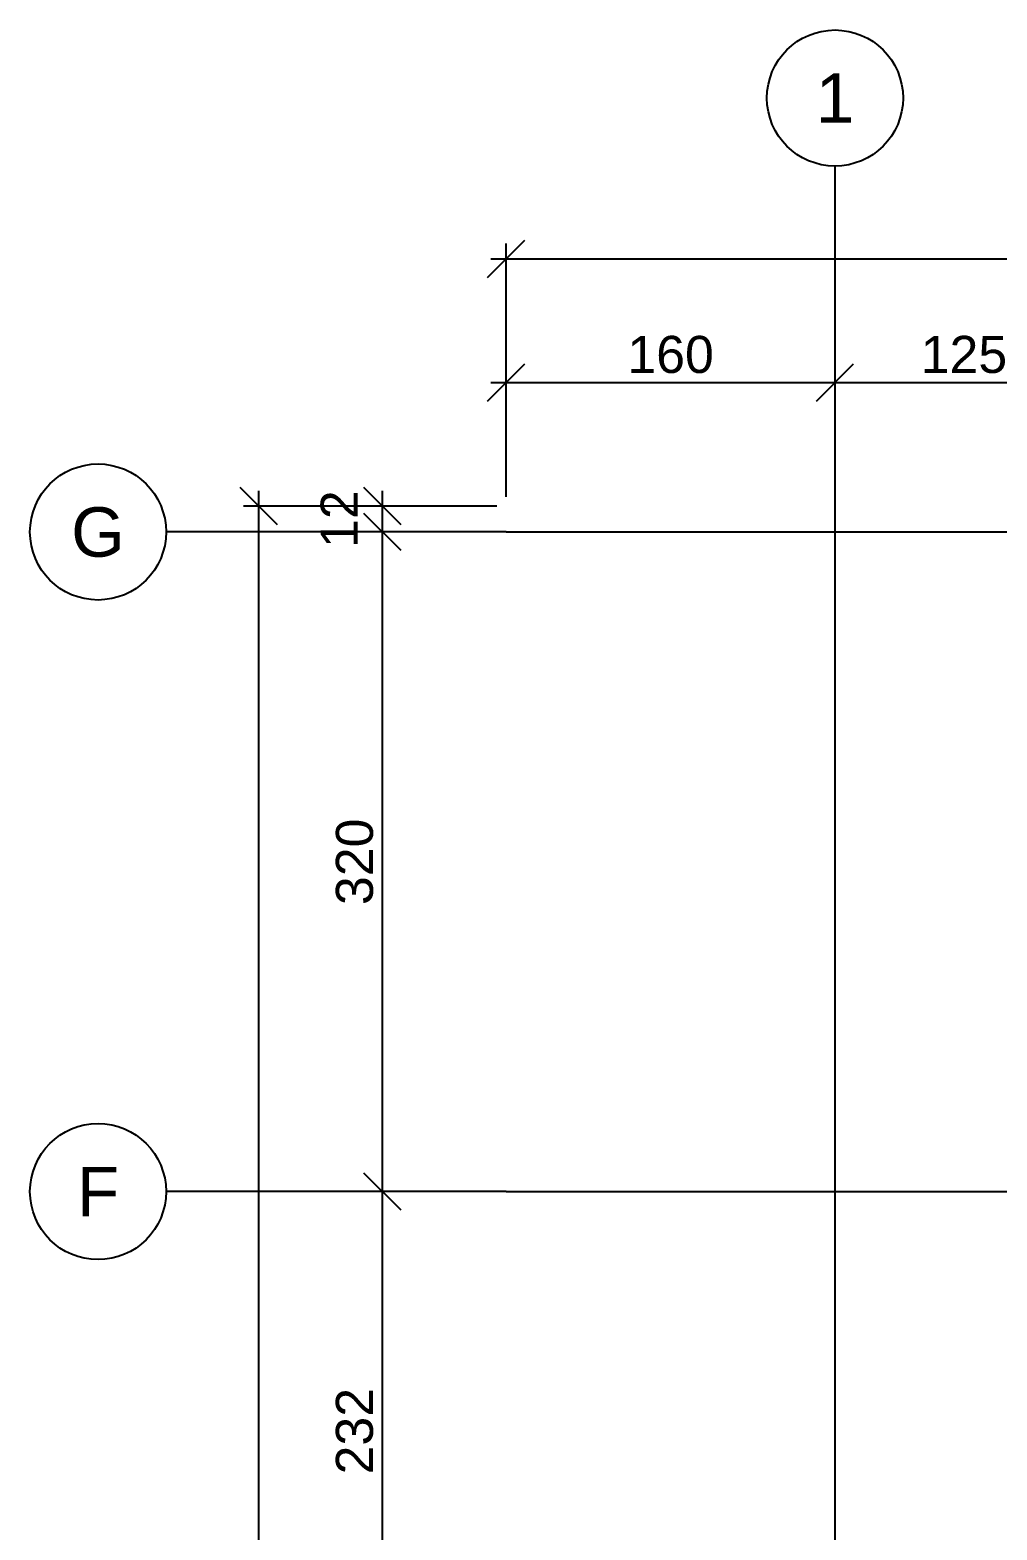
# Model space of a CAD drawing. Header units: millimetres. Extents: x -231 to 4719, y -2977 to 4533.
# Drawn here: x -231 to 238, y 3711 to 4438 of the extents above; entities that cross this region are included whole.
import ezdxf
from ezdxf.enums import TextEntityAlignment as Align

# ---------------------------------------------------------------- set-up
doc = ezdxf.new("R2010")
doc.units = ezdxf.units.MM
doc.layers.add('FW_AXIS', color=7, linetype='Continuous')
doc.layers.add('FW_DIM', color=7, linetype='Continuous')
doc.styles.add('REBAR_TXT', font='arial.ttf')
doc.styles.get("Standard").update_dxf_attribs({"font": 'arial.ttf'})
doc.dimstyles.new('FW_DIM', dxfattribs={"dimtxt": 18, "dimasz": 9, "dimexe": 7.5, "dimexo": 4.5, "dimgap": 4.5, "dimtad": 1, "dimdec": 0, "dimtxsty": 'Standard', "dimtsz": 9, "dimcen": 2.5, "dimdle": 7.5, "dimclrd": 256, "dimclre": 256, "dimclrt": 7, "dimazin": 3, "dimtfac": 1, "dimtmove": 2, "dimatfit": 3})

# ---------------------------------------------------------------- blocks, each defined once
blk = doc.blocks.new('_OBLIQUE')
at = {"color": 0, "linetype": 'BYBLOCK'}
blk.add_line((-0.5, -0.5), (0.5, 0.5), dxfattribs=at)
blk = doc.blocks.new('*D146')
for p, q in [((0, 4211.81), (0, 4274.81)), ((159.5, 4211.81), (159.5, 4274.81)), ((-7.5, 4267.31), (167, 4267.31))]:
    blk.add_line(p, q)
at = {"layer": 'Defpoints'}
for p in [(0, 4267.31), (0, 4207.31), (159.5, 4207.31)]:
    blk.add_point(p, dxfattribs=at)
at = {"layer": 'FW_DIM', "xscale": 18, "yscale": 18}
for p in [(0, 4267.31), (159.5, 4267.31)]:
    blk.add_blockref('_OBLIQUE', p, dxfattribs=at)
at = {"layer": 'FW_DIM', "color": 7, "insert": (79.75, 4280.81), "char_height": 18, "attachment_point": 5}
blk.add_mtext('160', dxfattribs=at)
blk = doc.blocks.new('*D147')
for p, q in [((159.5, 4211.81), (159.5, 4274.81)), ((284.6, 4211.81), (284.6, 4274.81)), ((152, 4267.31), (292.1, 4267.31))]:
    blk.add_line(p, q)
at = {"layer": 'Defpoints'}
for p in [(159.5, 4267.31), (159.5, 4207.31), (284.6, 4207.31)]:
    blk.add_point(p, dxfattribs=at)
at = {"layer": 'FW_DIM', "xscale": 18, "yscale": 18}
for p in [(159.5, 4267.31), (284.6, 4267.31)]:
    blk.add_blockref('_OBLIQUE', p, dxfattribs=at)
at = {"layer": 'FW_DIM', "color": 7, "insert": (222.05, 4280.81), "char_height": 18, "attachment_point": 5}
blk.add_mtext('125', dxfattribs=at)
blk = doc.blocks.new('*D162')
for p, q in [((0, 4211.81), (0, 4334.81)), ((1569.04, 4211.81), (1569.04, 4334.81)), ((-7.5, 4327.31), (1576.54, 4327.31))]:
    blk.add_line(p, q)
at = {"layer": 'Defpoints'}
for p in [(0, 4327.31), (0, 4207.31), (1569.04, 4207.31)]:
    blk.add_point(p, dxfattribs=at)
at = {"layer": 'FW_DIM', "xscale": 18, "yscale": 18}
for p in [(0, 4327.31), (1569.04, 4327.31)]:
    blk.add_blockref('_OBLIQUE', p, dxfattribs=at)
at = {"layer": 'FW_DIM', "color": 7, "insert": (784.52, 4340.81), "char_height": 18, "attachment_point": 5}
blk.add_mtext('1569', dxfattribs=at)
blk = doc.blocks.new('*D168')
for p, q in [((-60, 3634.91), (-60, 3882.31)), ((-4.5, 3874.81), (-67.5, 3874.81)), ((-4.5, 3642.41), (-67.5, 3642.41))]:
    blk.add_line(p, q)
at = {"layer": 'Defpoints'}
for p in [(0, 3874.81), (-60, 3642.41), (0, 3642.41)]:
    blk.add_point(p, dxfattribs=at)
at = {"layer": 'FW_DIM', "xscale": 18, "yscale": 18, "rotation": 90}
for p in [(-60, 3874.81), (-60, 3642.41)]:
    blk.add_blockref('_OBLIQUE', p, dxfattribs=at)
at = {"layer": 'FW_DIM', "color": 7, "insert": (-73.5, 3758.61), "char_height": 18, "attachment_point": 5, "rotation": 90}
blk.add_mtext('232', dxfattribs=at)
blk = doc.blocks.new('*D169')
for p, q in [((-60, 3867.31), (-60, 4202.31)), ((-4.5, 4194.81), (-67.5, 4194.81)), ((-4.5, 3874.81), (-67.5, 3874.81))]:
    blk.add_line(p, q)
at = {"layer": 'Defpoints'}
for p in [(0, 4194.81), (-60, 3874.81), (0, 3874.81)]:
    blk.add_point(p, dxfattribs=at)
at = {"layer": 'FW_DIM', "xscale": 18, "yscale": 18, "rotation": 90}
for p in [(-60, 4194.81), (-60, 3874.81)]:
    blk.add_blockref('_OBLIQUE', p, dxfattribs=at)
at = {"layer": 'FW_DIM', "color": 7, "insert": (-73.5, 4034.81), "char_height": 18, "attachment_point": 5, "rotation": 90}
blk.add_mtext('320', dxfattribs=at)
blk = doc.blocks.new('*D170')
for p, q in [((-60, 4187.31), (-60, 4214.81)), ((-4.5, 4207.31), (-67.5, 4207.31)), ((-4.5, 4194.81), (-67.5, 4194.81))]:
    blk.add_line(p, q)
at = {"layer": 'Defpoints'}
for p in [(0, 4207.31), (-60, 4194.81), (0, 4194.81)]:
    blk.add_point(p, dxfattribs=at)
at = {"layer": 'FW_DIM', "xscale": 18, "yscale": 18, "rotation": 90}
for p in [(-60, 4207.31), (-60, 4194.81)]:
    blk.add_blockref('_OBLIQUE', p, dxfattribs=at)
at = {"layer": 'FW_DIM', "color": 7, "insert": (-81, 4201.06), "char_height": 18, "attachment_point": 5, "rotation": 90}
blk.add_mtext('12', dxfattribs=at)
blk = doc.blocks.new('*D179')
for p, q in [((-120, 2609.81), (-120, 4214.81)), ((-4.5, 4207.31), (-127.5, 4207.31)), ((-4.5, 2617.31), (-127.5, 2617.31))]:
    blk.add_line(p, q)
at = {"layer": 'Defpoints'}
for p in [(0, 4207.31), (-120, 2617.31), (0, 2617.31)]:
    blk.add_point(p, dxfattribs=at)
at = {"layer": 'FW_DIM', "xscale": 18, "yscale": 18, "rotation": 90}
for p in [(-120, 4207.31), (-120, 2617.31)]:
    blk.add_blockref('_OBLIQUE', p, dxfattribs=at)
at = {"layer": 'FW_DIM', "color": 7, "insert": (-133.5, 3412.31), "char_height": 18, "attachment_point": 5, "rotation": 90}
blk.add_mtext('1590', dxfattribs=at)

msp = doc.modelspace()

# ---------------------------------------------------------------- linework, layer by layer
at = {"layer": 'FW_AXIS', "linetype": 'CONTINUOUS'}
for p, q in [((159.5, 4207.31), (159.5, 4372.31)), ((0, 4194.8), (-165, 4194.8)), ((0, 3874.83), (-165, 3874.83))]:
    msp.add_line(p, q, dxfattribs=at)
at = {"layer": 'FW_AXIS', "color": 8}
for p, q in [((159.5, 2617.31), (159.5, 4207.31)), ((0, 4194.8), (1569.04, 4194.8)), ((0, 3874.83), (1569.04, 3874.83))]:
    msp.add_line(p, q, dxfattribs=at)
at = {"layer": 'FW_AXIS'}
for centre in [(159.5, 4405.31), (-198, 4194.8), (-198, 3874.83)]:
    msp.add_circle(centre, 33, dxfattribs=at)

# ---------------------------------------------------------------- texts
at = {"layer": 'FW_AXIS', "color": 7, "style": 'REBAR_TXT'}
for s, p in [('1', (159.5, 4405.31)), ('G', (-198, 4194.8)), ('F', (-198, 3874.83))]:
    msp.add_text(s, height=24, dxfattribs=at).set_placement(p, align=Align.MIDDLE_CENTER)

# ---------------------------------------------------------------- dimensions: what is measured, and where the dimension line sits
at = {"layer": 'FW_DIM'}
for base, p1, p2, picture, middle in [((0, 4327.31), (0, 4207.31), (1569.04, 4207.31), '*D162', (784.52, 4340.81)), ((0, 4267.30733974), (0, 4207.30733974), (159.5, 4207.30733974), '*D146', (79.75, 4280.80733974)), ((159.5, 4267.31), (159.5, 4207.31), (284.6, 4207.31), '*D147', (222.05, 4280.81))]:
    dim = msp.add_linear_dim(base=base, p1=p1, p2=p2, dimstyle='FW_DIM', dxfattribs=at)
    dim.commit()
    dim.dimension.update_dxf_attribs({"geometry": picture, "text_midpoint": middle})
for base, p1, p2, picture, middle in [((-120, 2617.31), (0, 2617.31), (0, 4207.31), '*D179', (-133.5, 3412.31)), ((-60, 4194.81349065), (0, 4194.81349065), (0, 4207.31349065), '*D170', (-81, 4201.06349065)), ((-60, 3874.81), (0, 3874.81), (0, 4194.81), '*D169', (-73.5, 4034.81)), ((-60, 3642.41), (0, 3642.41), (0, 3874.81), '*D168', (-73.5, 3758.61))]:
    dim = msp.add_linear_dim(base=base, p1=p1, p2=p2, angle=90, dimstyle='FW_DIM', dxfattribs=at)
    dim.commit()
    dim.dimension.update_dxf_attribs({"geometry": picture, "text_midpoint": middle})

doc.saveas('drawing.dxf')
